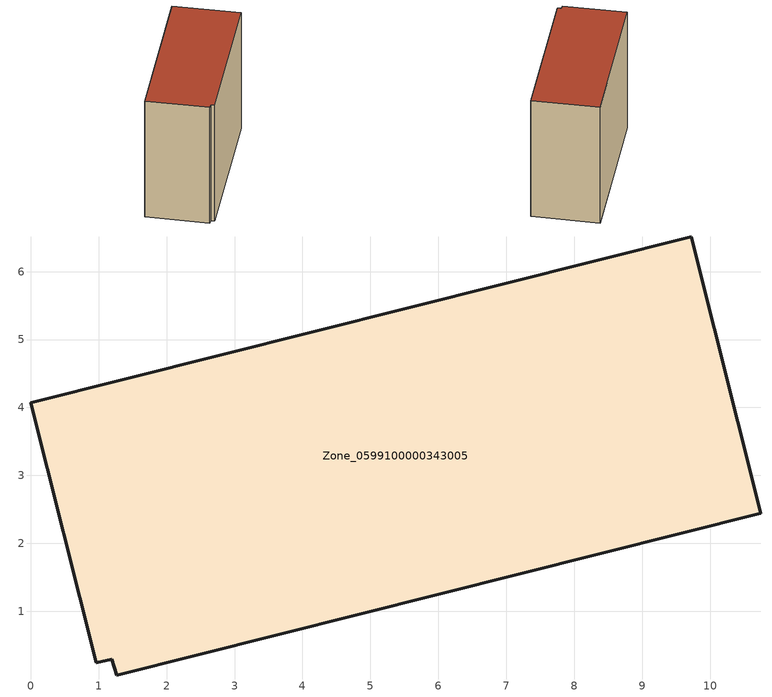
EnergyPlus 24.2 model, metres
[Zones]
Zone_0599100000343005
 floor ground (C_G): 1.19,0.3 0.96,0.24 0,4.07 9.73,6.51 10.75,2.44 1.27,0.06 z0
 wall outside (C_F): 10.75,2.44 9.73,6.51 0,4.07 0.96,0.24 1.19,0.3 1.27,0.06 10.75,2.44 z0:8.43
 roof outside (C_R): 0.96,0.24 1.19,0.3 1.27,0.06 10.75,2.44 9.73,6.51 0,4.07 z8.43
[BUILDING]
Pand.0599100000343005: North Axis=0; Terrain=City; Loads Convergence Tolerance Value=0.04; Temperature Convergence Tolerance Value=0.4; Solar Distribution=FullExterior; Maximum Number of Warmup Days=25; Minimum Number of Warmup Days=1
[Site:Location]
Rotterdam.The.Hague.AP_ZH_NLD Design_Conditions: Latitude=51.96; Longitude=4.45; Time Zone=1; Elevation=-4.5
[SITE:GROUNDTEMPERATURE:BUILDINGSURFACE]
18, 18, 18, 18, 18, 18, 18, 18, 18, 18, 18, 18
[MATERIAL] Thermal Absorptance=0.9; Solar Absorptance=0.7; Visible Absorptance=0.7
Name | Roughness | Thickness | Conductivity | Density | Specific Heat
G.TI.1992-2005 | MediumSmooth | 0.15 | 0.06 | 540 | 1210
F.TI.1992-2005 | Rough | 0.3 | 0.12 | 1920 | 840
R.TI.1992-2005 | MediumRough | 0.2 | 0.08 | 1500 | 1000
[CONSTRUCTION]
C_G: G.TI.1992-2005
C_F: F.TI.1992-2005
C_R: R.TI.1992-2005
[ZONE]
Zone_0599100000343005: Type=1; Multiplier=1; Ceiling Height=Autocalculate; Volume=Autocalculate; Floor Area=autocalculate; Part of Total Floor Area=Yes
[ZONEINFILTRATION:DESIGNFLOWRATE]
Infil_Zone_0599100000343005: Zone or ZoneList or Space or SpaceList=Zone_0599100000343005; Schedule=AlwaysOn; Design Flow Rate Calculation Method=Flow/Area; Flow Rate per Floor Area=0.0015; Constant Term Coefficient=1; Temperature Term Coefficient=0; Velocity Term Coefficient=0; Velocity Squared Term Coefficient=0
[HVACTEMPLATE:ZONE:IDEALLOADSAIRSYSTEM]
Zone_0599100000343005: Maximum Heating Supply Air Temperature=50; Minimum Cooling Supply Air Temperature=13; Maximum Heating Supply Air Humidity Ratio=0.0156; Minimum Cooling Supply Air Humidity Ratio=0.0077; Heating Limit=NoLimit; Cooling Limit=NoLimit; Dehumidification Control Type=ConstantSensibleHeatRatio; Cooling Sensible Heat Ratio=0.7; Dehumidification Setpoint=60; Humidification Control Type=None; Humidification Setpoint=30; Outdoor Air Method=None; Outdoor Air Flow Rate per Person=0.00944; Outdoor Air Flow Rate per Zone Floor Area=0; Outdoor Air Flow Rate per Zone=0; Demand Controlled Ventilation Type=None; Outdoor Air Economizer Type=NoEconomizer; Heat Recovery Type=None; Sensible Heat Recovery Effectiveness=0.7; Latent Heat Recovery Effectiveness=0.65
[ZONECONTROL:THERMOSTAT]
ThermostatControl_Zone_0599100000343005: Zone or ZoneList=Zone_0599100000343005; Control Type Schedule=DualSetpointControlType; Control 1=Thermostat_Zone_0599100000343005; Temperature Difference Between Cutout And Setpoint=0
[THERMOSTATSETPOINT:DUALSETPOINT]
Thermostat_Zone_0599100000343005: Heating Setpoint Temperature Schedule=HeatingSetpoint_Zone_0599100000343005; Cooling Setpoint Temperature Schedule=CoolingSetpoint_Zone_0599100000343005
[SCHEDULE:COMPACT]
HeatingSetpoint_Zone_0599100000343005: Through: 12/31, For: AllDays, Until: 24:00, 21
CoolingSetpoint_Zone_0599100000343005: Through: 12/31, For: AllDays, Until: 24:00, 24
DualSetpointControlType: Through: 12/31, For: AllDays, Until: 24:00, 4
AlwaysOn: Through: 12/31, For: AllDays, Until: 24:00, 1
